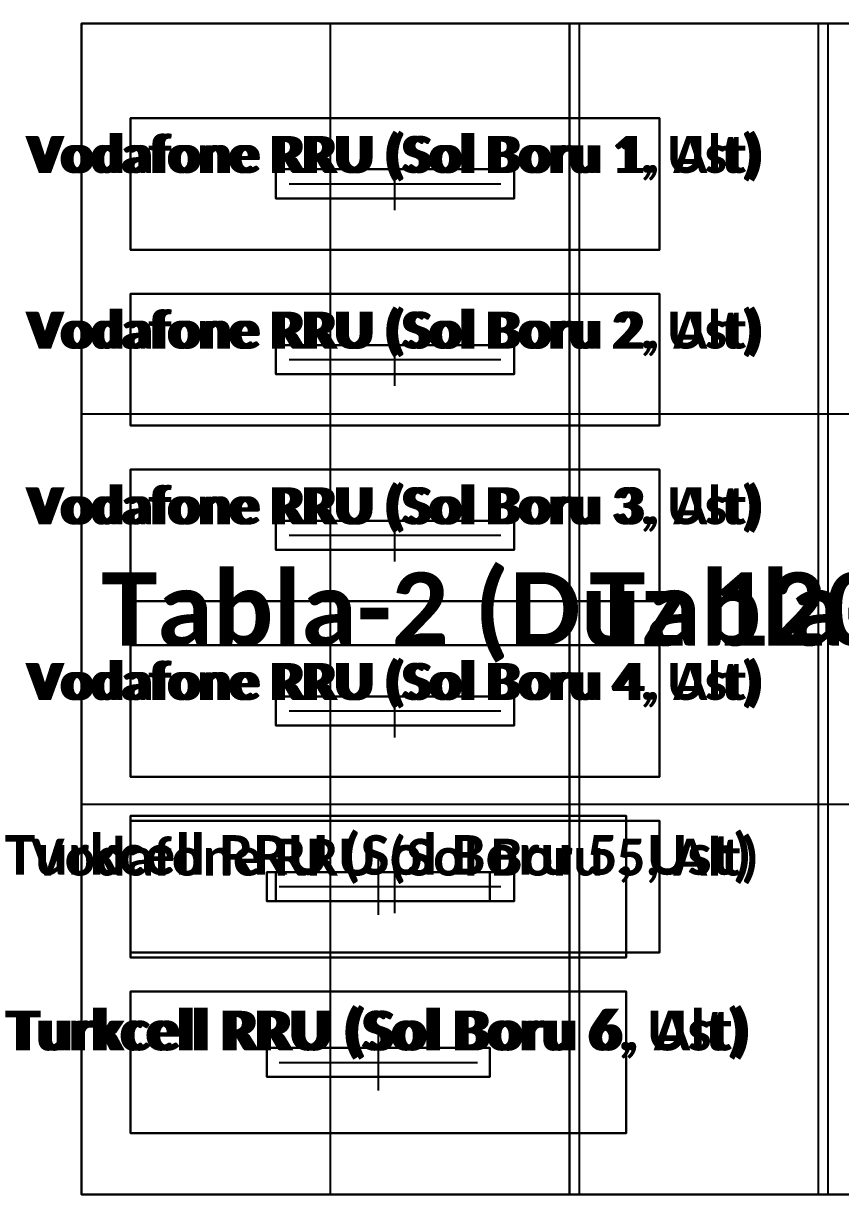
# Model space of a CAD drawing. Header units: metres. Extents: x -25 to 25, y -60.4 to 35.
# Drawn here: x -13.92 to -13.082, y -60.256 to -59.055 of the extents above; entities that cross this region are included whole.
import ezdxf
from ezdxf.enums import TextEntityAlignment as Align

# ---------------------------------------------------------------- set-up
doc = ezdxf.new("R2010")
doc.units = ezdxf.units.M
for name, color, linetype in [('BLOK_OZEL_PLATFORM', 140, 'CONTINUOUS'), ('EKP_TURKCELL_RRU', 5, 'CONTINUOUS'), ('EKP_VODAFONE_RRU', 1, 'CONTINUOUS')]:
    doc.layers.add(name, color=color, linetype=linetype)
doc.styles.get("Standard").update_dxf_attribs({"font": 'calibrib.ttf'})

msp = doc.modelspace()

# ---------------------------------------------------------------- linework, layer by layer
at = {"layer": 'BLOK_OZEL_PLATFORM'}
for p, q in [((-12.84, -59.0555, 18.092), (-13.86, -59.0555, 18.092)), ((-13.86, -59.0555, 18.092), (-13.86, -60.2555, 18.092)), ((-12.84, -59.0555, 18.132), (-13.86, -59.0555, 18.132)), ((-13.86, -59.0555, 18.132), (-13.86, -60.2555, 18.132)), ((-13.86, -59.0555, 18.092), (-13.86, -59.0555, 18.132)), ((-13.605, -60.2555, 18.132), (-13.605, -59.0555, 18.132)), ((-12.34, -59.0555, 18.092), (-13.36, -59.0555, 18.092)), ((-13.36, -59.0555, 18.092), (-13.36, -60.2555, 18.092)), ((-12.34, -59.0555, 18.132), (-13.36, -59.0555, 18.132)), ((-13.36, -59.0555, 18.132), (-13.36, -60.2555, 18.132)), ((-13.36, -59.0555, 18.092), (-13.36, -59.0555, 18.132)), ((-13.35, -60.2555, 18.132), (-13.35, -59.0555, 18.132)), ((-13.105, -60.2555, 18.132), (-13.105, -59.0555, 18.132)), ((-13.095, -60.2555, 18.132), (-13.095, -59.0555, 18.132)), ((-13.86, -59.4555, 18.132), (-12.84, -59.4555, 18.132)), ((-13.36, -59.4555, 18.132), (-12.34, -59.4555, 18.132)), ((-13.86, -59.8555, 18.132), (-12.84, -59.8555, 18.132)), ((-13.36, -59.8555, 18.132), (-12.34, -59.8555, 18.132)), ((-13.86, -60.2555, 18.092), (-12.84, -60.2555, 18.092)), ((-13.86, -60.2555, 18.132), (-12.84, -60.2555, 18.132)), ((-13.86, -60.2555, 18.092), (-13.86, -60.2555, 18.132)), ((-13.36, -60.2555, 18.092), (-12.34, -60.2555, 18.092)), ((-13.36, -60.2555, 18.132), (-12.34, -60.2555, 18.132)), ((-13.36, -60.2555, 18.092), (-13.36, -60.2555, 18.132))]:
    msp.add_line(p, q, dxfattribs=at)
for points in [[(-13.86, -60.2555, 18.092), (-12.84, -60.2555, 18.092), (-12.84, -59.0555, 18.092), (-13.86, -59.0555, 18.092)], [(-13.86, -60.2555, 18.132), (-12.84, -60.2555, 18.132), (-12.84, -59.0555, 18.132), (-13.86, -59.0555, 18.132)], [(-13.86, -59.0555, 18.092), (-12.84, -59.0555, 18.092), (-12.84, -59.0555, 18.132), (-13.86, -59.0555, 18.132)], [(-13.86, -60.2555, 18.092), (-13.86, -59.0555, 18.092), (-13.86, -59.0555, 18.132), (-13.86, -60.2555, 18.132)], [(-13.36, -60.2555, 18.092), (-12.34, -60.2555, 18.092), (-12.34, -59.0555, 18.092), (-13.36, -59.0555, 18.092)], [(-13.36, -60.2555, 18.132), (-12.34, -60.2555, 18.132), (-12.34, -59.0555, 18.132), (-13.36, -59.0555, 18.132)], [(-13.36, -59.0555, 18.092), (-12.34, -59.0555, 18.092), (-12.34, -59.0555, 18.132), (-13.36, -59.0555, 18.132)], [(-13.36, -60.2555, 18.092), (-13.36, -59.0555, 18.092), (-13.36, -59.0555, 18.132), (-13.36, -60.2555, 18.132)], [(-13.86, -60.2555, 18.092), (-12.84, -60.2555, 18.092), (-12.84, -60.2555, 18.132), (-13.86, -60.2555, 18.132)], [(-13.36, -60.2555, 18.092), (-12.34, -60.2555, 18.092), (-12.34, -60.2555, 18.132), (-13.36, -60.2555, 18.132)]]:
    msp.add_3dface(points, dxfattribs=at)
at = {"layer": 'EKP_TURKCELL_RRU'}
for p, q in [((-13.302, -59.8675, 19.2345), (-13.81, -59.8675, 19.2345)), ((-13.81, -59.8675, 19.2345), (-13.81, -60.0125, 19.2345)), ((-13.302, -59.8675, 19.7975), (-13.81, -59.8675, 19.7975)), ((-13.81, -59.8675, 19.7975), (-13.81, -60.0125, 19.7975)), ((-13.81, -59.8675, 19.2345), (-13.81, -59.8675, 19.7975)), ((-13.302, -60.0125, 19.2345), (-13.302, -59.8675, 19.2345)), ((-13.302, -60.0125, 19.7975), (-13.302, -59.8675, 19.7975)), ((-13.302, -59.8675, 19.2345), (-13.302, -59.8675, 19.7975)), ((-13.556, -59.969, 19.7975), (-13.556, -59.911, 19.7975)), ((-13.4417, -59.925, 19.7975), (-13.6703, -59.925, 19.7975)), ((-13.6703, -59.925, 19.7975), (-13.6703, -59.955, 19.7975)), ((-13.4417, -59.925, 19.8275), (-13.6703, -59.925, 19.8275)), ((-13.6703, -59.925, 19.8275), (-13.6703, -59.955, 19.8275)), ((-13.6703, -59.925, 19.7975), (-13.6703, -59.925, 19.8275)), ((-13.4417, -59.955, 19.7975), (-13.4417, -59.925, 19.7975)), ((-13.4417, -59.955, 19.8275), (-13.4417, -59.925, 19.8275)), ((-13.4417, -59.925, 19.7975), (-13.4417, -59.925, 19.8275)), ((-13.6576, -59.94, 19.7975), (-13.4544, -59.94, 19.7975)), ((-13.6703, -59.955, 19.7975), (-13.4417, -59.955, 19.7975)), ((-13.6703, -59.955, 19.8275), (-13.4417, -59.955, 19.8275)), ((-13.6703, -59.955, 19.7975), (-13.6703, -59.955, 19.8275)), ((-13.4417, -59.955, 19.7975), (-13.4417, -59.955, 19.8275)), ((-13.81, -60.0125, 19.2345), (-13.302, -60.0125, 19.2345)), ((-13.81, -60.0125, 19.7975), (-13.302, -60.0125, 19.7975)), ((-13.81, -60.0125, 19.2345), (-13.81, -60.0125, 19.7975)), ((-13.302, -60.0125, 19.2345), (-13.302, -60.0125, 19.7975)), ((-13.302, -60.0475, 18.4545), (-13.81, -60.0475, 18.4545)), ((-13.81, -60.0475, 18.4545), (-13.81, -60.1925, 18.4545)), ((-13.302, -60.0475, 19.0175), (-13.81, -60.0475, 19.0175)), ((-13.81, -60.0475, 19.0175), (-13.81, -60.1925, 19.0175)), ((-13.81, -60.0475, 18.4545), (-13.81, -60.0475, 19.0175)), ((-13.302, -60.0475, 19.2345), (-13.81, -60.0475, 19.2345)), ((-13.81, -60.0475, 19.2345), (-13.81, -60.1925, 19.2345)), ((-13.302, -60.0475, 19.7975), (-13.81, -60.0475, 19.7975)), ((-13.81, -60.0475, 19.7975), (-13.81, -60.1925, 19.7975)), ((-13.81, -60.0475, 19.2345), (-13.81, -60.0475, 19.7975)), ((-13.302, -60.1925, 18.4545), (-13.302, -60.0475, 18.4545)), ((-13.302, -60.1925, 19.0175), (-13.302, -60.0475, 19.0175)), ((-13.302, -60.0475, 18.4545), (-13.302, -60.0475, 19.0175)), ((-13.302, -60.1925, 19.2345), (-13.302, -60.0475, 19.2345)), ((-13.302, -60.1925, 19.7975), (-13.302, -60.0475, 19.7975)), ((-13.302, -60.0475, 19.2345), (-13.302, -60.0475, 19.7975)), ((-13.556, -60.149, 19.0175), (-13.556, -60.091, 19.0175)), ((-13.556, -60.149, 19.7975), (-13.556, -60.091, 19.7975)), ((-13.4417, -60.105, 19.0175), (-13.6703, -60.105, 19.0175)), ((-13.6703, -60.105, 19.0175), (-13.6703, -60.135, 19.0175)), ((-13.4417, -60.105, 19.0475), (-13.6703, -60.105, 19.0475)), ((-13.6703, -60.105, 19.0475), (-13.6703, -60.135, 19.0475)), ((-13.6703, -60.105, 19.0175), (-13.6703, -60.105, 19.0475)), ((-13.4417, -60.105, 19.7975), (-13.6703, -60.105, 19.7975)), ((-13.6703, -60.105, 19.7975), (-13.6703, -60.135, 19.7975)), ((-13.4417, -60.105, 19.8275), (-13.6703, -60.105, 19.8275)), ((-13.6703, -60.105, 19.8275), (-13.6703, -60.135, 19.8275)), ((-13.6703, -60.105, 19.7975), (-13.6703, -60.105, 19.8275)), ((-13.4417, -60.135, 19.0175), (-13.4417, -60.105, 19.0175)), ((-13.4417, -60.135, 19.0475), (-13.4417, -60.105, 19.0475)), ((-13.4417, -60.105, 19.0175), (-13.4417, -60.105, 19.0475)), ((-13.4417, -60.135, 19.7975), (-13.4417, -60.105, 19.7975)), ((-13.4417, -60.135, 19.8275), (-13.4417, -60.105, 19.8275)), ((-13.4417, -60.105, 19.7975), (-13.4417, -60.105, 19.8275)), ((-13.6576, -60.12, 19.0175), (-13.4544, -60.12, 19.0175)), ((-13.6576, -60.12, 19.7975), (-13.4544, -60.12, 19.7975)), ((-13.6703, -60.135, 19.0175), (-13.4417, -60.135, 19.0175)), ((-13.6703, -60.135, 19.0475), (-13.4417, -60.135, 19.0475)), ((-13.6703, -60.135, 19.0175), (-13.6703, -60.135, 19.0475)), ((-13.6703, -60.135, 19.7975), (-13.4417, -60.135, 19.7975)), ((-13.6703, -60.135, 19.8275), (-13.4417, -60.135, 19.8275)), ((-13.6703, -60.135, 19.7975), (-13.6703, -60.135, 19.8275)), ((-13.4417, -60.135, 19.0175), (-13.4417, -60.135, 19.0475)), ((-13.4417, -60.135, 19.7975), (-13.4417, -60.135, 19.8275)), ((-13.81, -60.1925, 18.4545), (-13.302, -60.1925, 18.4545)), ((-13.81, -60.1925, 19.0175), (-13.302, -60.1925, 19.0175)), ((-13.81, -60.1925, 18.4545), (-13.81, -60.1925, 19.0175)), ((-13.81, -60.1925, 19.2345), (-13.302, -60.1925, 19.2345)), ((-13.81, -60.1925, 19.7975), (-13.302, -60.1925, 19.7975)), ((-13.81, -60.1925, 19.2345), (-13.81, -60.1925, 19.7975)), ((-13.302, -60.1925, 18.4545), (-13.302, -60.1925, 19.0175)), ((-13.302, -60.1925, 19.2345), (-13.302, -60.1925, 19.7975))]:
    msp.add_line(p, q, dxfattribs=at)
for points in [[(-13.81, -60.0125, 19.2345), (-13.302, -60.0125, 19.2345), (-13.302, -59.8675, 19.2345), (-13.81, -59.8675, 19.2345)], [(-13.81, -60.0125, 19.7975), (-13.302, -60.0125, 19.7975), (-13.302, -59.8675, 19.7975), (-13.81, -59.8675, 19.7975)], [(-13.81, -59.8675, 19.2345), (-13.302, -59.8675, 19.2345), (-13.302, -59.8675, 19.7975), (-13.81, -59.8675, 19.7975)], [(-13.81, -60.0125, 19.2345), (-13.81, -59.8675, 19.2345), (-13.81, -59.8675, 19.7975), (-13.81, -60.0125, 19.7975)], [(-13.302, -60.0125, 19.2345), (-13.302, -59.8675, 19.2345), (-13.302, -59.8675, 19.7975), (-13.302, -60.0125, 19.7975)], [(-13.6703, -59.955, 19.7975), (-13.4417, -59.955, 19.7975), (-13.4417, -59.925, 19.7975), (-13.6703, -59.925, 19.7975)], [(-13.6703, -59.955, 19.8275), (-13.4417, -59.955, 19.8275), (-13.4417, -59.925, 19.8275), (-13.6703, -59.925, 19.8275)], [(-13.6703, -59.925, 19.7975), (-13.4417, -59.925, 19.7975), (-13.4417, -59.925, 19.8275), (-13.6703, -59.925, 19.8275)], [(-13.6703, -59.955, 19.7975), (-13.6703, -59.925, 19.7975), (-13.6703, -59.925, 19.8275), (-13.6703, -59.955, 19.8275)], [(-13.4417, -59.955, 19.7975), (-13.4417, -59.925, 19.7975), (-13.4417, -59.925, 19.8275), (-13.4417, -59.955, 19.8275)], [(-13.6703, -59.955, 19.7975), (-13.4417, -59.955, 19.7975), (-13.4417, -59.955, 19.8275), (-13.6703, -59.955, 19.8275)], [(-13.81, -60.0125, 19.2345), (-13.302, -60.0125, 19.2345), (-13.302, -60.0125, 19.7975), (-13.81, -60.0125, 19.7975)], [(-13.81, -60.1925, 18.4545), (-13.302, -60.1925, 18.4545), (-13.302, -60.0475, 18.4545), (-13.81, -60.0475, 18.4545)], [(-13.81, -60.1925, 19.0175), (-13.302, -60.1925, 19.0175), (-13.302, -60.0475, 19.0175), (-13.81, -60.0475, 19.0175)], [(-13.81, -60.0475, 18.4545), (-13.302, -60.0475, 18.4545), (-13.302, -60.0475, 19.0175), (-13.81, -60.0475, 19.0175)], [(-13.81, -60.1925, 18.4545), (-13.81, -60.0475, 18.4545), (-13.81, -60.0475, 19.0175), (-13.81, -60.1925, 19.0175)], [(-13.81, -60.1925, 19.2345), (-13.302, -60.1925, 19.2345), (-13.302, -60.0475, 19.2345), (-13.81, -60.0475, 19.2345)], [(-13.81, -60.1925, 19.7975), (-13.302, -60.1925, 19.7975), (-13.302, -60.0475, 19.7975), (-13.81, -60.0475, 19.7975)], [(-13.81, -60.0475, 19.2345), (-13.302, -60.0475, 19.2345), (-13.302, -60.0475, 19.7975), (-13.81, -60.0475, 19.7975)], [(-13.81, -60.1925, 19.2345), (-13.81, -60.0475, 19.2345), (-13.81, -60.0475, 19.7975), (-13.81, -60.1925, 19.7975)], [(-13.302, -60.1925, 18.4545), (-13.302, -60.0475, 18.4545), (-13.302, -60.0475, 19.0175), (-13.302, -60.1925, 19.0175)], [(-13.302, -60.1925, 19.2345), (-13.302, -60.0475, 19.2345), (-13.302, -60.0475, 19.7975), (-13.302, -60.1925, 19.7975)], [(-13.6703, -60.135, 19.0175), (-13.4417, -60.135, 19.0175), (-13.4417, -60.105, 19.0175), (-13.6703, -60.105, 19.0175)], [(-13.6703, -60.135, 19.0475), (-13.4417, -60.135, 19.0475), (-13.4417, -60.105, 19.0475), (-13.6703, -60.105, 19.0475)], [(-13.6703, -60.105, 19.0175), (-13.4417, -60.105, 19.0175), (-13.4417, -60.105, 19.0475), (-13.6703, -60.105, 19.0475)], [(-13.6703, -60.135, 19.0175), (-13.6703, -60.105, 19.0175), (-13.6703, -60.105, 19.0475), (-13.6703, -60.135, 19.0475)], [(-13.6703, -60.135, 19.7975), (-13.4417, -60.135, 19.7975), (-13.4417, -60.105, 19.7975), (-13.6703, -60.105, 19.7975)], [(-13.6703, -60.135, 19.8275), (-13.4417, -60.135, 19.8275), (-13.4417, -60.105, 19.8275), (-13.6703, -60.105, 19.8275)], [(-13.6703, -60.105, 19.7975), (-13.4417, -60.105, 19.7975), (-13.4417, -60.105, 19.8275), (-13.6703, -60.105, 19.8275)], [(-13.6703, -60.135, 19.7975), (-13.6703, -60.105, 19.7975), (-13.6703, -60.105, 19.8275), (-13.6703, -60.135, 19.8275)], [(-13.4417, -60.135, 19.0175), (-13.4417, -60.105, 19.0175), (-13.4417, -60.105, 19.0475), (-13.4417, -60.135, 19.0475)], [(-13.4417, -60.135, 19.7975), (-13.4417, -60.105, 19.7975), (-13.4417, -60.105, 19.8275), (-13.4417, -60.135, 19.8275)], [(-13.6703, -60.135, 19.0175), (-13.4417, -60.135, 19.0175), (-13.4417, -60.135, 19.0475), (-13.6703, -60.135, 19.0475)], [(-13.6703, -60.135, 19.7975), (-13.4417, -60.135, 19.7975), (-13.4417, -60.135, 19.8275), (-13.6703, -60.135, 19.8275)], [(-13.81, -60.1925, 18.4545), (-13.302, -60.1925, 18.4545), (-13.302, -60.1925, 19.0175), (-13.81, -60.1925, 19.0175)], [(-13.81, -60.1925, 19.2345), (-13.302, -60.1925, 19.2345), (-13.302, -60.1925, 19.7975), (-13.81, -60.1925, 19.7975)]]:
    msp.add_3dface(points, dxfattribs=at)
at = {"layer": 'EKP_VODAFONE_RRU'}
for p, q in [((-13.268, -59.1525, 18.481), (-13.81, -59.1525, 18.481)), ((-13.81, -59.1525, 18.481), (-13.81, -59.2875, 18.481)), ((-13.268, -59.1525, 18.991), (-13.81, -59.1525, 18.991)), ((-13.81, -59.1525, 18.991), (-13.81, -59.2875, 18.991)), ((-13.81, -59.1525, 18.481), (-13.81, -59.1525, 18.991)), ((-13.268, -59.1525, 19.261), (-13.81, -59.1525, 19.261)), ((-13.81, -59.1525, 19.261), (-13.81, -59.2875, 19.261)), ((-13.268, -59.1525, 19.771), (-13.81, -59.1525, 19.771)), ((-13.81, -59.1525, 19.771), (-13.81, -59.2875, 19.771)), ((-13.81, -59.1525, 19.261), (-13.81, -59.1525, 19.771)), ((-13.268, -59.2875, 18.481), (-13.268, -59.1525, 18.481)), ((-13.268, -59.2875, 18.991), (-13.268, -59.1525, 18.991)), ((-13.268, -59.1525, 18.481), (-13.268, -59.1525, 18.991)), ((-13.268, -59.2875, 19.261), (-13.268, -59.1525, 19.261)), ((-13.268, -59.2875, 19.771), (-13.268, -59.1525, 19.771)), ((-13.268, -59.1525, 19.261), (-13.268, -59.1525, 19.771)), ((-13.539, -59.247, 18.991), (-13.539, -59.193, 18.991)), ((-13.539, -59.247, 19.771), (-13.539, -59.193, 19.771)), ((-13.417, -59.205, 18.991), (-13.6609, -59.205, 18.991)), ((-13.6609, -59.205, 18.991), (-13.6609, -59.235, 18.991)), ((-13.417, -59.205, 19.021), (-13.6609, -59.205, 19.021)), ((-13.6609, -59.205, 19.021), (-13.6609, -59.235, 19.021)), ((-13.6609, -59.205, 18.991), (-13.6609, -59.205, 19.021)), ((-13.417, -59.205, 19.771), (-13.6609, -59.205, 19.771)), ((-13.6609, -59.205, 19.771), (-13.6609, -59.235, 19.771)), ((-13.417, -59.205, 19.801), (-13.6609, -59.205, 19.801)), ((-13.6609, -59.205, 19.801), (-13.6609, -59.235, 19.801)), ((-13.6609, -59.205, 19.771), (-13.6609, -59.205, 19.801)), ((-13.417, -59.235, 18.991), (-13.417, -59.205, 18.991)), ((-13.417, -59.235, 19.021), (-13.417, -59.205, 19.021)), ((-13.417, -59.205, 18.991), (-13.417, -59.205, 19.021)), ((-13.417, -59.235, 19.771), (-13.417, -59.205, 19.771)), ((-13.417, -59.235, 19.801), (-13.417, -59.205, 19.801)), ((-13.417, -59.205, 19.771), (-13.417, -59.205, 19.801)), ((-13.6474, -59.22, 18.991), (-13.4306, -59.22, 18.991)), ((-13.6474, -59.22, 19.771), (-13.4306, -59.22, 19.771)), ((-13.6609, -59.235, 18.991), (-13.417, -59.235, 18.991)), ((-13.6609, -59.235, 19.021), (-13.417, -59.235, 19.021)), ((-13.6609, -59.235, 18.991), (-13.6609, -59.235, 19.021)), ((-13.6609, -59.235, 19.771), (-13.417, -59.235, 19.771)), ((-13.6609, -59.235, 19.801), (-13.417, -59.235, 19.801)), ((-13.6609, -59.235, 19.771), (-13.6609, -59.235, 19.801)), ((-13.417, -59.235, 18.991), (-13.417, -59.235, 19.021)), ((-13.417, -59.235, 19.771), (-13.417, -59.235, 19.801)), ((-13.81, -59.2875, 18.481), (-13.268, -59.2875, 18.481)), ((-13.81, -59.2875, 18.991), (-13.268, -59.2875, 18.991)), ((-13.81, -59.2875, 18.481), (-13.81, -59.2875, 18.991)), ((-13.81, -59.2875, 19.261), (-13.268, -59.2875, 19.261)), ((-13.81, -59.2875, 19.771), (-13.268, -59.2875, 19.771)), ((-13.81, -59.2875, 19.261), (-13.81, -59.2875, 19.771)), ((-13.268, -59.2875, 18.481), (-13.268, -59.2875, 18.991)), ((-13.268, -59.2875, 19.261), (-13.268, -59.2875, 19.771)), ((-13.268, -59.3325, 18.481), (-13.81, -59.3325, 18.481)), ((-13.81, -59.3325, 18.481), (-13.81, -59.4675, 18.481)), ((-13.268, -59.3325, 18.991), (-13.81, -59.3325, 18.991)), ((-13.81, -59.3325, 18.991), (-13.81, -59.4675, 18.991)), ((-13.81, -59.3325, 18.481), (-13.81, -59.3325, 18.991)), ((-13.268, -59.3325, 19.261), (-13.81, -59.3325, 19.261)), ((-13.81, -59.3325, 19.261), (-13.81, -59.4675, 19.261)), ((-13.268, -59.3325, 19.771), (-13.81, -59.3325, 19.771)), ((-13.81, -59.3325, 19.771), (-13.81, -59.4675, 19.771)), ((-13.81, -59.3325, 19.261), (-13.81, -59.3325, 19.771)), ((-13.268, -59.4675, 18.481), (-13.268, -59.3325, 18.481)), ((-13.268, -59.4675, 18.991), (-13.268, -59.3325, 18.991)), ((-13.268, -59.3325, 18.481), (-13.268, -59.3325, 18.991)), ((-13.268, -59.4675, 19.261), (-13.268, -59.3325, 19.261)), ((-13.268, -59.4675, 19.771), (-13.268, -59.3325, 19.771)), ((-13.268, -59.3325, 19.261), (-13.268, -59.3325, 19.771)), ((-13.539, -59.427, 18.991), (-13.539, -59.373, 18.991)), ((-13.539, -59.427, 19.771), (-13.539, -59.373, 19.771)), ((-13.417, -59.385, 18.991), (-13.6609, -59.385, 18.991)), ((-13.6609, -59.385, 18.991), (-13.6609, -59.415, 18.991)), ((-13.417, -59.385, 19.021), (-13.6609, -59.385, 19.021)), ((-13.6609, -59.385, 19.021), (-13.6609, -59.415, 19.021)), ((-13.6609, -59.385, 18.991), (-13.6609, -59.385, 19.021)), ((-13.417, -59.385, 19.771), (-13.6609, -59.385, 19.771)), ((-13.6609, -59.385, 19.771), (-13.6609, -59.415, 19.771)), ((-13.417, -59.385, 19.801), (-13.6609, -59.385, 19.801)), ((-13.6609, -59.385, 19.801), (-13.6609, -59.415, 19.801)), ((-13.6609, -59.385, 19.771), (-13.6609, -59.385, 19.801)), ((-13.417, -59.415, 18.991), (-13.417, -59.385, 18.991)), ((-13.417, -59.415, 19.021), (-13.417, -59.385, 19.021)), ((-13.417, -59.385, 18.991), (-13.417, -59.385, 19.021)), ((-13.417, -59.415, 19.771), (-13.417, -59.385, 19.771)), ((-13.417, -59.415, 19.801), (-13.417, -59.385, 19.801)), ((-13.417, -59.385, 19.771), (-13.417, -59.385, 19.801)), ((-13.6474, -59.4, 18.991), (-13.4306, -59.4, 18.991)), ((-13.6474, -59.4, 19.771), (-13.4306, -59.4, 19.771)), ((-13.6609, -59.415, 18.991), (-13.417, -59.415, 18.991)), ((-13.6609, -59.415, 19.021), (-13.417, -59.415, 19.021)), ((-13.6609, -59.415, 18.991), (-13.6609, -59.415, 19.021)), ((-13.6609, -59.415, 19.771), (-13.417, -59.415, 19.771)), ((-13.6609, -59.415, 19.801), (-13.417, -59.415, 19.801)), ((-13.6609, -59.415, 19.771), (-13.6609, -59.415, 19.801)), ((-13.417, -59.415, 18.991), (-13.417, -59.415, 19.021)), ((-13.417, -59.415, 19.771), (-13.417, -59.415, 19.801)), ((-13.81, -59.4675, 18.481), (-13.268, -59.4675, 18.481)), ((-13.81, -59.4675, 18.991), (-13.268, -59.4675, 18.991)), ((-13.81, -59.4675, 18.481), (-13.81, -59.4675, 18.991)), ((-13.81, -59.4675, 19.261), (-13.268, -59.4675, 19.261)), ((-13.81, -59.4675, 19.771), (-13.268, -59.4675, 19.771)), ((-13.81, -59.4675, 19.261), (-13.81, -59.4675, 19.771)), ((-13.268, -59.4675, 18.481), (-13.268, -59.4675, 18.991)), ((-13.268, -59.4675, 19.261), (-13.268, -59.4675, 19.771)), ((-13.268, -59.5125, 18.481), (-13.81, -59.5125, 18.481)), ((-13.81, -59.5125, 18.481), (-13.81, -59.6475, 18.481)), ((-13.268, -59.5125, 18.991), (-13.81, -59.5125, 18.991)), ((-13.81, -59.5125, 18.991), (-13.81, -59.6475, 18.991)), ((-13.81, -59.5125, 18.481), (-13.81, -59.5125, 18.991)), ((-13.268, -59.5125, 19.261), (-13.81, -59.5125, 19.261)), ((-13.81, -59.5125, 19.261), (-13.81, -59.6475, 19.261)), ((-13.268, -59.5125, 19.771), (-13.81, -59.5125, 19.771)), ((-13.81, -59.5125, 19.771), (-13.81, -59.6475, 19.771)), ((-13.81, -59.5125, 19.261), (-13.81, -59.5125, 19.771)), ((-13.268, -59.6475, 18.481), (-13.268, -59.5125, 18.481)), ((-13.268, -59.6475, 18.991), (-13.268, -59.5125, 18.991)), ((-13.268, -59.5125, 18.481), (-13.268, -59.5125, 18.991)), ((-13.268, -59.6475, 19.261), (-13.268, -59.5125, 19.261)), ((-13.268, -59.6475, 19.771), (-13.268, -59.5125, 19.771)), ((-13.268, -59.5125, 19.261), (-13.268, -59.5125, 19.771)), ((-13.539, -59.607, 18.991), (-13.539, -59.553, 18.991)), ((-13.539, -59.607, 19.771), (-13.539, -59.553, 19.771)), ((-13.417, -59.565, 18.991), (-13.6609, -59.565, 18.991)), ((-13.6609, -59.565, 18.991), (-13.6609, -59.595, 18.991)), ((-13.417, -59.565, 19.021), (-13.6609, -59.565, 19.021)), ((-13.6609, -59.565, 19.021), (-13.6609, -59.595, 19.021)), ((-13.6609, -59.565, 18.991), (-13.6609, -59.565, 19.021)), ((-13.417, -59.565, 19.771), (-13.6609, -59.565, 19.771)), ((-13.6609, -59.565, 19.771), (-13.6609, -59.595, 19.771)), ((-13.417, -59.565, 19.801), (-13.6609, -59.565, 19.801)), ((-13.6609, -59.565, 19.801), (-13.6609, -59.595, 19.801)), ((-13.6609, -59.565, 19.771), (-13.6609, -59.565, 19.801)), ((-13.417, -59.595, 18.991), (-13.417, -59.565, 18.991)), ((-13.417, -59.595, 19.021), (-13.417, -59.565, 19.021)), ((-13.417, -59.565, 18.991), (-13.417, -59.565, 19.021)), ((-13.417, -59.595, 19.771), (-13.417, -59.565, 19.771)), ((-13.417, -59.595, 19.801), (-13.417, -59.565, 19.801)), ((-13.417, -59.565, 19.771), (-13.417, -59.565, 19.801)), ((-13.6474, -59.58, 18.991), (-13.4306, -59.58, 18.991)), ((-13.6474, -59.58, 19.771), (-13.4306, -59.58, 19.771)), ((-13.6609, -59.595, 18.991), (-13.417, -59.595, 18.991)), ((-13.6609, -59.595, 19.021), (-13.417, -59.595, 19.021)), ((-13.6609, -59.595, 18.991), (-13.6609, -59.595, 19.021)), ((-13.6609, -59.595, 19.771), (-13.417, -59.595, 19.771)), ((-13.6609, -59.595, 19.801), (-13.417, -59.595, 19.801)), ((-13.6609, -59.595, 19.771), (-13.6609, -59.595, 19.801)), ((-13.417, -59.595, 18.991), (-13.417, -59.595, 19.021)), ((-13.417, -59.595, 19.771), (-13.417, -59.595, 19.801)), ((-13.81, -59.6475, 18.481), (-13.268, -59.6475, 18.481)), ((-13.81, -59.6475, 18.991), (-13.268, -59.6475, 18.991)), ((-13.81, -59.6475, 18.481), (-13.81, -59.6475, 18.991)), ((-13.81, -59.6475, 19.261), (-13.268, -59.6475, 19.261)), ((-13.81, -59.6475, 19.771), (-13.268, -59.6475, 19.771)), ((-13.81, -59.6475, 19.261), (-13.81, -59.6475, 19.771)), ((-13.268, -59.6475, 18.481), (-13.268, -59.6475, 18.991)), ((-13.268, -59.6475, 19.261), (-13.268, -59.6475, 19.771)), ((-13.268, -59.6925, 18.481), (-13.81, -59.6925, 18.481)), ((-13.81, -59.6925, 18.481), (-13.81, -59.8275, 18.481)), ((-13.268, -59.6925, 18.991), (-13.81, -59.6925, 18.991)), ((-13.81, -59.6925, 18.991), (-13.81, -59.8275, 18.991)), ((-13.81, -59.6925, 18.481), (-13.81, -59.6925, 18.991)), ((-13.268, -59.6925, 19.261), (-13.81, -59.6925, 19.261)), ((-13.81, -59.6925, 19.261), (-13.81, -59.8275, 19.261)), ((-13.268, -59.6925, 19.771), (-13.81, -59.6925, 19.771)), ((-13.81, -59.6925, 19.771), (-13.81, -59.8275, 19.771)), ((-13.81, -59.6925, 19.261), (-13.81, -59.6925, 19.771)), ((-13.268, -59.8275, 18.481), (-13.268, -59.6925, 18.481)), ((-13.268, -59.8275, 18.991), (-13.268, -59.6925, 18.991)), ((-13.268, -59.6925, 18.481), (-13.268, -59.6925, 18.991)), ((-13.268, -59.8275, 19.261), (-13.268, -59.6925, 19.261)), ((-13.268, -59.8275, 19.771), (-13.268, -59.6925, 19.771)), ((-13.268, -59.6925, 19.261), (-13.268, -59.6925, 19.771)), ((-13.539, -59.787, 18.991), (-13.539, -59.733, 18.991)), ((-13.539, -59.787, 19.771), (-13.539, -59.733, 19.771)), ((-13.417, -59.745, 18.991), (-13.6609, -59.745, 18.991)), ((-13.6609, -59.745, 18.991), (-13.6609, -59.775, 18.991)), ((-13.417, -59.745, 19.021), (-13.6609, -59.745, 19.021)), ((-13.6609, -59.745, 19.021), (-13.6609, -59.775, 19.021)), ((-13.6609, -59.745, 18.991), (-13.6609, -59.745, 19.021)), ((-13.417, -59.745, 19.771), (-13.6609, -59.745, 19.771)), ((-13.6609, -59.745, 19.771), (-13.6609, -59.775, 19.771)), ((-13.417, -59.745, 19.801), (-13.6609, -59.745, 19.801)), ((-13.6609, -59.745, 19.801), (-13.6609, -59.775, 19.801)), ((-13.6609, -59.745, 19.771), (-13.6609, -59.745, 19.801)), ((-13.417, -59.775, 18.991), (-13.417, -59.745, 18.991)), ((-13.417, -59.775, 19.021), (-13.417, -59.745, 19.021)), ((-13.417, -59.745, 18.991), (-13.417, -59.745, 19.021)), ((-13.417, -59.775, 19.771), (-13.417, -59.745, 19.771)), ((-13.417, -59.775, 19.801), (-13.417, -59.745, 19.801)), ((-13.417, -59.745, 19.771), (-13.417, -59.745, 19.801)), ((-13.6474, -59.76, 18.991), (-13.4306, -59.76, 18.991)), ((-13.6474, -59.76, 19.771), (-13.4306, -59.76, 19.771)), ((-13.6609, -59.775, 18.991), (-13.417, -59.775, 18.991)), ((-13.6609, -59.775, 19.021), (-13.417, -59.775, 19.021)), ((-13.6609, -59.775, 18.991), (-13.6609, -59.775, 19.021)), ((-13.6609, -59.775, 19.771), (-13.417, -59.775, 19.771)), ((-13.6609, -59.775, 19.801), (-13.417, -59.775, 19.801)), ((-13.6609, -59.775, 19.771), (-13.6609, -59.775, 19.801)), ((-13.417, -59.775, 18.991), (-13.417, -59.775, 19.021)), ((-13.417, -59.775, 19.771), (-13.417, -59.775, 19.801)), ((-13.81, -59.8275, 18.481), (-13.268, -59.8275, 18.481)), ((-13.81, -59.8275, 18.991), (-13.268, -59.8275, 18.991)), ((-13.81, -59.8275, 18.481), (-13.81, -59.8275, 18.991)), ((-13.81, -59.8275, 19.261), (-13.268, -59.8275, 19.261)), ((-13.81, -59.8275, 19.771), (-13.268, -59.8275, 19.771)), ((-13.81, -59.8275, 19.261), (-13.81, -59.8275, 19.771)), ((-13.268, -59.8275, 18.481), (-13.268, -59.8275, 18.991)), ((-13.268, -59.8275, 19.261), (-13.268, -59.8275, 19.771)), ((-13.268, -59.8725, 18.481), (-13.81, -59.8725, 18.481)), ((-13.81, -59.8725, 18.481), (-13.81, -60.0075, 18.481)), ((-13.268, -59.8725, 18.991), (-13.81, -59.8725, 18.991)), ((-13.81, -59.8725, 18.991), (-13.81, -60.0075, 18.991)), ((-13.81, -59.8725, 18.481), (-13.81, -59.8725, 18.991)), ((-13.268, -60.0075, 18.481), (-13.268, -59.8725, 18.481)), ((-13.268, -60.0075, 18.991), (-13.268, -59.8725, 18.991)), ((-13.268, -59.8725, 18.481), (-13.268, -59.8725, 18.991)), ((-13.539, -59.967, 18.991), (-13.539, -59.913, 18.991)), ((-13.417, -59.925, 18.991), (-13.6609, -59.925, 18.991)), ((-13.6609, -59.925, 18.991), (-13.6609, -59.955, 18.991)), ((-13.417, -59.925, 19.021), (-13.6609, -59.925, 19.021)), ((-13.6609, -59.925, 19.021), (-13.6609, -59.955, 19.021)), ((-13.6609, -59.925, 18.991), (-13.6609, -59.925, 19.021)), ((-13.417, -59.955, 18.991), (-13.417, -59.925, 18.991)), ((-13.417, -59.955, 19.021), (-13.417, -59.925, 19.021)), ((-13.417, -59.925, 18.991), (-13.417, -59.925, 19.021)), ((-13.6474, -59.94, 18.991), (-13.4306, -59.94, 18.991)), ((-13.6609, -59.955, 18.991), (-13.417, -59.955, 18.991)), ((-13.6609, -59.955, 19.021), (-13.417, -59.955, 19.021)), ((-13.6609, -59.955, 18.991), (-13.6609, -59.955, 19.021)), ((-13.417, -59.955, 18.991), (-13.417, -59.955, 19.021)), ((-13.81, -60.0075, 18.481), (-13.268, -60.0075, 18.481)), ((-13.81, -60.0075, 18.991), (-13.268, -60.0075, 18.991)), ((-13.81, -60.0075, 18.481), (-13.81, -60.0075, 18.991)), ((-13.268, -60.0075, 18.481), (-13.268, -60.0075, 18.991))]:
    msp.add_line(p, q, dxfattribs=at)
for points in [[(-13.81, -59.2875, 18.481), (-13.268, -59.2875, 18.481), (-13.268, -59.1525, 18.481), (-13.81, -59.1525, 18.481)], [(-13.81, -59.2875, 18.991), (-13.268, -59.2875, 18.991), (-13.268, -59.1525, 18.991), (-13.81, -59.1525, 18.991)], [(-13.81, -59.1525, 18.481), (-13.268, -59.1525, 18.481), (-13.268, -59.1525, 18.991), (-13.81, -59.1525, 18.991)], [(-13.81, -59.2875, 18.481), (-13.81, -59.1525, 18.481), (-13.81, -59.1525, 18.991), (-13.81, -59.2875, 18.991)], [(-13.81, -59.2875, 19.261), (-13.268, -59.2875, 19.261), (-13.268, -59.1525, 19.261), (-13.81, -59.1525, 19.261)], [(-13.81, -59.2875, 19.771), (-13.268, -59.2875, 19.771), (-13.268, -59.1525, 19.771), (-13.81, -59.1525, 19.771)], [(-13.81, -59.1525, 19.261), (-13.268, -59.1525, 19.261), (-13.268, -59.1525, 19.771), (-13.81, -59.1525, 19.771)], [(-13.81, -59.2875, 19.261), (-13.81, -59.1525, 19.261), (-13.81, -59.1525, 19.771), (-13.81, -59.2875, 19.771)], [(-13.268, -59.2875, 18.481), (-13.268, -59.1525, 18.481), (-13.268, -59.1525, 18.991), (-13.268, -59.2875, 18.991)], [(-13.268, -59.2875, 19.261), (-13.268, -59.1525, 19.261), (-13.268, -59.1525, 19.771), (-13.268, -59.2875, 19.771)], [(-13.6609, -59.235, 18.991), (-13.417, -59.235, 18.991), (-13.417, -59.205, 18.991), (-13.6609, -59.205, 18.991)], [(-13.6609, -59.235, 19.021), (-13.417, -59.235, 19.021), (-13.417, -59.205, 19.021), (-13.6609, -59.205, 19.021)], [(-13.6609, -59.205, 18.991), (-13.417, -59.205, 18.991), (-13.417, -59.205, 19.021), (-13.6609, -59.205, 19.021)], [(-13.6609, -59.235, 18.991), (-13.6609, -59.205, 18.991), (-13.6609, -59.205, 19.021), (-13.6609, -59.235, 19.021)], [(-13.6609, -59.235, 19.771), (-13.417, -59.235, 19.771), (-13.417, -59.205, 19.771), (-13.6609, -59.205, 19.771)], [(-13.6609, -59.235, 19.801), (-13.417, -59.235, 19.801), (-13.417, -59.205, 19.801), (-13.6609, -59.205, 19.801)], [(-13.6609, -59.205, 19.771), (-13.417, -59.205, 19.771), (-13.417, -59.205, 19.801), (-13.6609, -59.205, 19.801)], [(-13.6609, -59.235, 19.771), (-13.6609, -59.205, 19.771), (-13.6609, -59.205, 19.801), (-13.6609, -59.235, 19.801)], [(-13.417, -59.235, 18.991), (-13.417, -59.205, 18.991), (-13.417, -59.205, 19.021), (-13.417, -59.235, 19.021)], [(-13.417, -59.235, 19.771), (-13.417, -59.205, 19.771), (-13.417, -59.205, 19.801), (-13.417, -59.235, 19.801)], [(-13.6609, -59.235, 18.991), (-13.417, -59.235, 18.991), (-13.417, -59.235, 19.021), (-13.6609, -59.235, 19.021)], [(-13.6609, -59.235, 19.771), (-13.417, -59.235, 19.771), (-13.417, -59.235, 19.801), (-13.6609, -59.235, 19.801)], [(-13.81, -59.2875, 18.481), (-13.268, -59.2875, 18.481), (-13.268, -59.2875, 18.991), (-13.81, -59.2875, 18.991)], [(-13.81, -59.2875, 19.261), (-13.268, -59.2875, 19.261), (-13.268, -59.2875, 19.771), (-13.81, -59.2875, 19.771)], [(-13.81, -59.4675, 18.481), (-13.268, -59.4675, 18.481), (-13.268, -59.3325, 18.481), (-13.81, -59.3325, 18.481)], [(-13.81, -59.4675, 18.991), (-13.268, -59.4675, 18.991), (-13.268, -59.3325, 18.991), (-13.81, -59.3325, 18.991)], [(-13.81, -59.3325, 18.481), (-13.268, -59.3325, 18.481), (-13.268, -59.3325, 18.991), (-13.81, -59.3325, 18.991)], [(-13.81, -59.4675, 18.481), (-13.81, -59.3325, 18.481), (-13.81, -59.3325, 18.991), (-13.81, -59.4675, 18.991)], [(-13.81, -59.4675, 19.261), (-13.268, -59.4675, 19.261), (-13.268, -59.3325, 19.261), (-13.81, -59.3325, 19.261)], [(-13.81, -59.4675, 19.771), (-13.268, -59.4675, 19.771), (-13.268, -59.3325, 19.771), (-13.81, -59.3325, 19.771)], [(-13.81, -59.3325, 19.261), (-13.268, -59.3325, 19.261), (-13.268, -59.3325, 19.771), (-13.81, -59.3325, 19.771)], [(-13.81, -59.4675, 19.261), (-13.81, -59.3325, 19.261), (-13.81, -59.3325, 19.771), (-13.81, -59.4675, 19.771)], [(-13.268, -59.4675, 18.481), (-13.268, -59.3325, 18.481), (-13.268, -59.3325, 18.991), (-13.268, -59.4675, 18.991)], [(-13.268, -59.4675, 19.261), (-13.268, -59.3325, 19.261), (-13.268, -59.3325, 19.771), (-13.268, -59.4675, 19.771)], [(-13.6609, -59.415, 18.991), (-13.417, -59.415, 18.991), (-13.417, -59.385, 18.991), (-13.6609, -59.385, 18.991)], [(-13.6609, -59.415, 19.021), (-13.417, -59.415, 19.021), (-13.417, -59.385, 19.021), (-13.6609, -59.385, 19.021)], [(-13.6609, -59.385, 18.991), (-13.417, -59.385, 18.991), (-13.417, -59.385, 19.021), (-13.6609, -59.385, 19.021)], [(-13.6609, -59.415, 18.991), (-13.6609, -59.385, 18.991), (-13.6609, -59.385, 19.021), (-13.6609, -59.415, 19.021)], [(-13.6609, -59.415, 19.771), (-13.417, -59.415, 19.771), (-13.417, -59.385, 19.771), (-13.6609, -59.385, 19.771)], [(-13.6609, -59.415, 19.801), (-13.417, -59.415, 19.801), (-13.417, -59.385, 19.801), (-13.6609, -59.385, 19.801)], [(-13.6609, -59.385, 19.771), (-13.417, -59.385, 19.771), (-13.417, -59.385, 19.801), (-13.6609, -59.385, 19.801)], [(-13.6609, -59.415, 19.771), (-13.6609, -59.385, 19.771), (-13.6609, -59.385, 19.801), (-13.6609, -59.415, 19.801)], [(-13.417, -59.415, 18.991), (-13.417, -59.385, 18.991), (-13.417, -59.385, 19.021), (-13.417, -59.415, 19.021)], [(-13.417, -59.415, 19.771), (-13.417, -59.385, 19.771), (-13.417, -59.385, 19.801), (-13.417, -59.415, 19.801)], [(-13.6609, -59.415, 18.991), (-13.417, -59.415, 18.991), (-13.417, -59.415, 19.021), (-13.6609, -59.415, 19.021)], [(-13.6609, -59.415, 19.771), (-13.417, -59.415, 19.771), (-13.417, -59.415, 19.801), (-13.6609, -59.415, 19.801)], [(-13.81, -59.4675, 18.481), (-13.268, -59.4675, 18.481), (-13.268, -59.4675, 18.991), (-13.81, -59.4675, 18.991)], [(-13.81, -59.4675, 19.261), (-13.268, -59.4675, 19.261), (-13.268, -59.4675, 19.771), (-13.81, -59.4675, 19.771)], [(-13.81, -59.6475, 18.481), (-13.268, -59.6475, 18.481), (-13.268, -59.5125, 18.481), (-13.81, -59.5125, 18.481)], [(-13.81, -59.6475, 18.991), (-13.268, -59.6475, 18.991), (-13.268, -59.5125, 18.991), (-13.81, -59.5125, 18.991)], [(-13.81, -59.5125, 18.481), (-13.268, -59.5125, 18.481), (-13.268, -59.5125, 18.991), (-13.81, -59.5125, 18.991)], [(-13.81, -59.6475, 18.481), (-13.81, -59.5125, 18.481), (-13.81, -59.5125, 18.991), (-13.81, -59.6475, 18.991)], [(-13.81, -59.6475, 19.261), (-13.268, -59.6475, 19.261), (-13.268, -59.5125, 19.261), (-13.81, -59.5125, 19.261)], [(-13.81, -59.6475, 19.771), (-13.268, -59.6475, 19.771), (-13.268, -59.5125, 19.771), (-13.81, -59.5125, 19.771)], [(-13.81, -59.5125, 19.261), (-13.268, -59.5125, 19.261), (-13.268, -59.5125, 19.771), (-13.81, -59.5125, 19.771)], [(-13.81, -59.6475, 19.261), (-13.81, -59.5125, 19.261), (-13.81, -59.5125, 19.771), (-13.81, -59.6475, 19.771)], [(-13.268, -59.6475, 18.481), (-13.268, -59.5125, 18.481), (-13.268, -59.5125, 18.991), (-13.268, -59.6475, 18.991)], [(-13.268, -59.6475, 19.261), (-13.268, -59.5125, 19.261), (-13.268, -59.5125, 19.771), (-13.268, -59.6475, 19.771)], [(-13.6609, -59.595, 18.991), (-13.417, -59.595, 18.991), (-13.417, -59.565, 18.991), (-13.6609, -59.565, 18.991)], [(-13.6609, -59.595, 19.021), (-13.417, -59.595, 19.021), (-13.417, -59.565, 19.021), (-13.6609, -59.565, 19.021)], [(-13.6609, -59.565, 18.991), (-13.417, -59.565, 18.991), (-13.417, -59.565, 19.021), (-13.6609, -59.565, 19.021)], [(-13.6609, -59.595, 18.991), (-13.6609, -59.565, 18.991), (-13.6609, -59.565, 19.021), (-13.6609, -59.595, 19.021)], [(-13.6609, -59.595, 19.771), (-13.417, -59.595, 19.771), (-13.417, -59.565, 19.771), (-13.6609, -59.565, 19.771)], [(-13.6609, -59.595, 19.801), (-13.417, -59.595, 19.801), (-13.417, -59.565, 19.801), (-13.6609, -59.565, 19.801)], [(-13.6609, -59.565, 19.771), (-13.417, -59.565, 19.771), (-13.417, -59.565, 19.801), (-13.6609, -59.565, 19.801)], [(-13.6609, -59.595, 19.771), (-13.6609, -59.565, 19.771), (-13.6609, -59.565, 19.801), (-13.6609, -59.595, 19.801)], [(-13.417, -59.595, 18.991), (-13.417, -59.565, 18.991), (-13.417, -59.565, 19.021), (-13.417, -59.595, 19.021)], [(-13.417, -59.595, 19.771), (-13.417, -59.565, 19.771), (-13.417, -59.565, 19.801), (-13.417, -59.595, 19.801)], [(-13.6609, -59.595, 18.991), (-13.417, -59.595, 18.991), (-13.417, -59.595, 19.021), (-13.6609, -59.595, 19.021)], [(-13.6609, -59.595, 19.771), (-13.417, -59.595, 19.771), (-13.417, -59.595, 19.801), (-13.6609, -59.595, 19.801)], [(-13.81, -59.6475, 18.481), (-13.268, -59.6475, 18.481), (-13.268, -59.6475, 18.991), (-13.81, -59.6475, 18.991)], [(-13.81, -59.6475, 19.261), (-13.268, -59.6475, 19.261), (-13.268, -59.6475, 19.771), (-13.81, -59.6475, 19.771)], [(-13.81, -59.8275, 18.481), (-13.268, -59.8275, 18.481), (-13.268, -59.6925, 18.481), (-13.81, -59.6925, 18.481)], [(-13.81, -59.8275, 18.991), (-13.268, -59.8275, 18.991), (-13.268, -59.6925, 18.991), (-13.81, -59.6925, 18.991)], [(-13.81, -59.6925, 18.481), (-13.268, -59.6925, 18.481), (-13.268, -59.6925, 18.991), (-13.81, -59.6925, 18.991)], [(-13.81, -59.8275, 18.481), (-13.81, -59.6925, 18.481), (-13.81, -59.6925, 18.991), (-13.81, -59.8275, 18.991)], [(-13.81, -59.8275, 19.261), (-13.268, -59.8275, 19.261), (-13.268, -59.6925, 19.261), (-13.81, -59.6925, 19.261)], [(-13.81, -59.8275, 19.771), (-13.268, -59.8275, 19.771), (-13.268, -59.6925, 19.771), (-13.81, -59.6925, 19.771)], [(-13.81, -59.6925, 19.261), (-13.268, -59.6925, 19.261), (-13.268, -59.6925, 19.771), (-13.81, -59.6925, 19.771)], [(-13.81, -59.8275, 19.261), (-13.81, -59.6925, 19.261), (-13.81, -59.6925, 19.771), (-13.81, -59.8275, 19.771)], [(-13.268, -59.8275, 18.481), (-13.268, -59.6925, 18.481), (-13.268, -59.6925, 18.991), (-13.268, -59.8275, 18.991)], [(-13.268, -59.8275, 19.261), (-13.268, -59.6925, 19.261), (-13.268, -59.6925, 19.771), (-13.268, -59.8275, 19.771)], [(-13.6609, -59.775, 18.991), (-13.417, -59.775, 18.991), (-13.417, -59.745, 18.991), (-13.6609, -59.745, 18.991)], [(-13.6609, -59.775, 19.021), (-13.417, -59.775, 19.021), (-13.417, -59.745, 19.021), (-13.6609, -59.745, 19.021)], [(-13.6609, -59.745, 18.991), (-13.417, -59.745, 18.991), (-13.417, -59.745, 19.021), (-13.6609, -59.745, 19.021)], [(-13.6609, -59.775, 18.991), (-13.6609, -59.745, 18.991), (-13.6609, -59.745, 19.021), (-13.6609, -59.775, 19.021)], [(-13.6609, -59.775, 19.771), (-13.417, -59.775, 19.771), (-13.417, -59.745, 19.771), (-13.6609, -59.745, 19.771)], [(-13.6609, -59.775, 19.801), (-13.417, -59.775, 19.801), (-13.417, -59.745, 19.801), (-13.6609, -59.745, 19.801)], [(-13.6609, -59.745, 19.771), (-13.417, -59.745, 19.771), (-13.417, -59.745, 19.801), (-13.6609, -59.745, 19.801)], [(-13.6609, -59.775, 19.771), (-13.6609, -59.745, 19.771), (-13.6609, -59.745, 19.801), (-13.6609, -59.775, 19.801)], [(-13.417, -59.775, 18.991), (-13.417, -59.745, 18.991), (-13.417, -59.745, 19.021), (-13.417, -59.775, 19.021)], [(-13.417, -59.775, 19.771), (-13.417, -59.745, 19.771), (-13.417, -59.745, 19.801), (-13.417, -59.775, 19.801)], [(-13.6609, -59.775, 18.991), (-13.417, -59.775, 18.991), (-13.417, -59.775, 19.021), (-13.6609, -59.775, 19.021)], [(-13.6609, -59.775, 19.771), (-13.417, -59.775, 19.771), (-13.417, -59.775, 19.801), (-13.6609, -59.775, 19.801)], [(-13.81, -59.8275, 18.481), (-13.268, -59.8275, 18.481), (-13.268, -59.8275, 18.991), (-13.81, -59.8275, 18.991)], [(-13.81, -59.8275, 19.261), (-13.268, -59.8275, 19.261), (-13.268, -59.8275, 19.771), (-13.81, -59.8275, 19.771)], [(-13.81, -60.0075, 18.481), (-13.268, -60.0075, 18.481), (-13.268, -59.8725, 18.481), (-13.81, -59.8725, 18.481)], [(-13.81, -60.0075, 18.991), (-13.268, -60.0075, 18.991), (-13.268, -59.8725, 18.991), (-13.81, -59.8725, 18.991)], [(-13.81, -59.8725, 18.481), (-13.268, -59.8725, 18.481), (-13.268, -59.8725, 18.991), (-13.81, -59.8725, 18.991)], [(-13.81, -60.0075, 18.481), (-13.81, -59.8725, 18.481), (-13.81, -59.8725, 18.991), (-13.81, -60.0075, 18.991)], [(-13.268, -60.0075, 18.481), (-13.268, -59.8725, 18.481), (-13.268, -59.8725, 18.991), (-13.268, -60.0075, 18.991)], [(-13.6609, -59.955, 18.991), (-13.417, -59.955, 18.991), (-13.417, -59.925, 18.991), (-13.6609, -59.925, 18.991)], [(-13.6609, -59.955, 19.021), (-13.417, -59.955, 19.021), (-13.417, -59.925, 19.021), (-13.6609, -59.925, 19.021)], [(-13.6609, -59.925, 18.991), (-13.417, -59.925, 18.991), (-13.417, -59.925, 19.021), (-13.6609, -59.925, 19.021)], [(-13.6609, -59.955, 18.991), (-13.6609, -59.925, 18.991), (-13.6609, -59.925, 19.021), (-13.6609, -59.955, 19.021)], [(-13.417, -59.955, 18.991), (-13.417, -59.925, 18.991), (-13.417, -59.925, 19.021), (-13.417, -59.955, 19.021)], [(-13.6609, -59.955, 18.991), (-13.417, -59.955, 18.991), (-13.417, -59.955, 19.021), (-13.6609, -59.955, 19.021)], [(-13.81, -60.0075, 18.481), (-13.268, -60.0075, 18.481), (-13.268, -60.0075, 18.991), (-13.81, -60.0075, 18.991)]]:
    msp.add_3dface(points, dxfattribs=at)

# ---------------------------------------------------------------- texts
at = {"layer": 'BLOK_OZEL_PLATFORM'}
for p in [(-13.35, -59.6555), (-12.85, -59.6555)]:
    msp.add_text('Tabla-2 (Duz 120cm)', height=0.075, dxfattribs=at).set_placement(p, align=Align.MIDDLE_CENTER)
at = {"layer": 'EKP_TURKCELL_RRU'}
for s, p in [('Turkcell RRU (Sol Boru 5, Ust)', (-13.556, -59.9075)), ('Turkcell RRU (Sol Boru 6, Ust)', (-13.556, -60.0875)), ('Turkcell RRU (Sol Boru 6, Alt)', (-13.556, -60.0875))]:
    msp.add_text(s, height=0.0406, dxfattribs=at).set_placement(p, align=Align.MIDDLE_CENTER)
at = {"layer": 'EKP_VODAFONE_RRU'}
for s, p in [('Vodafone RRU (Sol Boru 1, Ust)', (-13.539, -59.1898)), ('Vodafone RRU (Sol Boru 1, Alt)', (-13.539, -59.1898)), ('Vodafone RRU (Sol Boru 2, Ust)', (-13.539, -59.3698)), ('Vodafone RRU (Sol Boru 2, Alt)', (-13.539, -59.3698)), ('Vodafone RRU (Sol Boru 3, Ust)', (-13.539, -59.5498)), ('Vodafone RRU (Sol Boru 3, Alt)', (-13.539, -59.5498)), ('Vodafone RRU (Sol Boru 4, Ust)', (-13.539, -59.7298)), ('Vodafone RRU (Sol Boru 4, Alt)', (-13.539, -59.7298)), ('Vodafone RRU (Sol Boru 5, Alt)', (-13.539, -59.9098))]:
    msp.add_text(s, height=0.0378, dxfattribs=at).set_placement(p, align=Align.MIDDLE_CENTER)

doc.saveas('drawing.dxf')
